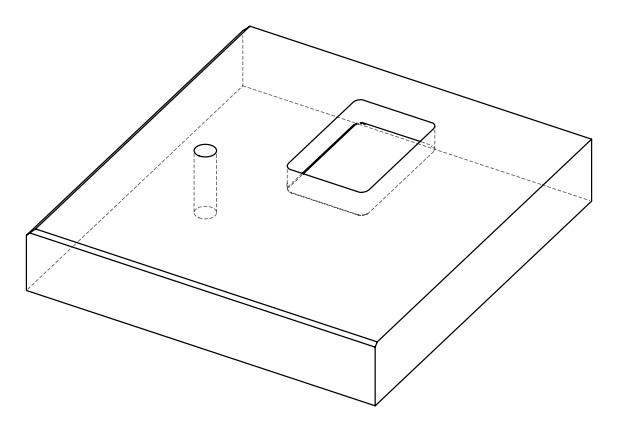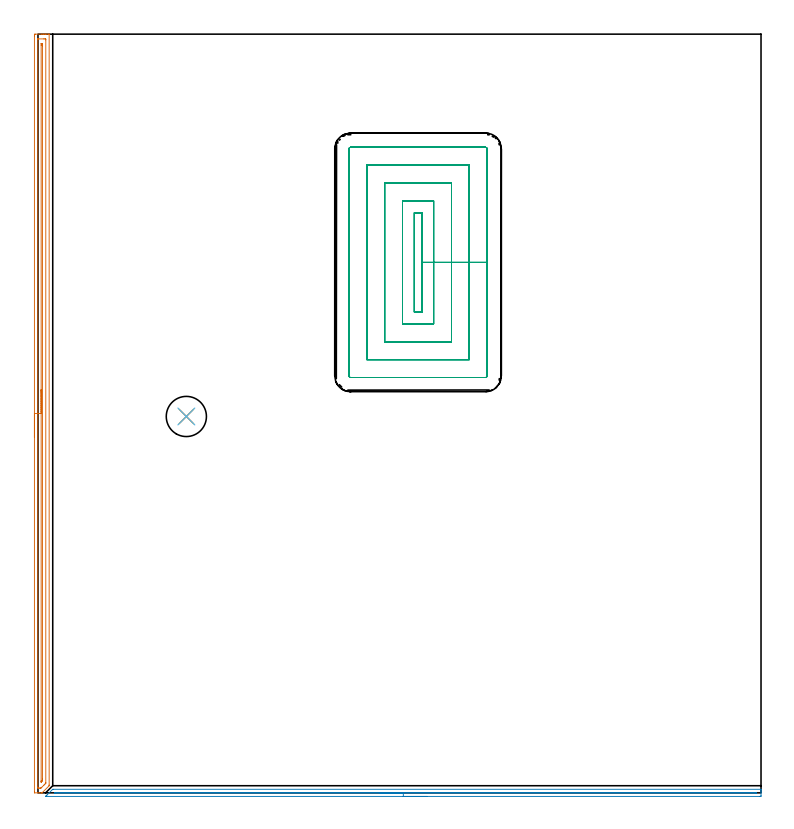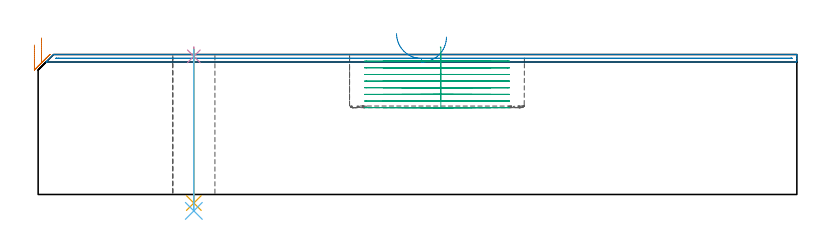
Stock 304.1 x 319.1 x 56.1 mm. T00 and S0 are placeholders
(PLAN: 6 operations, 4 tool changes, 29.9 min)
(1 AREA_MILL | FG_CHAMFER_SURFACE | UGT0205_001 | 7.8 min | 6138 mm3)
(2 AREA_MILL_1 | FG_CHAMFER_SURFACE_1 | UGT0205_001 | 4.93 min | 1346 mm3)
(3 MILL_RECTANGULAR_POCKET | POCKET_RECTANGULAR_STRAIGHT | UGT0201_092 | Follow Part, ap 3, ae 75% | 16.67 min | 161515 mm3)
(4 SPOT_DRILL | STEP1HOLE | NXT0321_9005460120000 | 0.03 min | 5 mm3)
(5 DRILL_THROUGH_HOLE_INTO_CENTER | STEP1HOLE | NXT0301_077 | 0.25 min | 4938 mm3)
(6 DRILL_TO_ENLARGE_THROUGH_HOLE | STEP1HOLE | UGT0301_292 | 0.26 min | 7632 mm3)
(TOOL UGT0205_001 | Chamfer Mill 20 x 3 x 45 deg. | D20 FL50 Z2)
(TOOL UGT0201_092 | End mill 12 mm | D12 R1 FL26 Z4)
(TOOL NXT0321_9005460120000 | NC Spot Drill, 142deg, 12mm, Carbide, Uncoated | D12 PA142 FL30 Z2)
(TOOL NXT0301_077 | Carbide Drill 10.6mm [860.1-1060-053A1-MM 2214] | D10.6 PA140 FL71 Z2)
(TOOL UGT0301_292 | Twist Drill 16.9 mm | D16.9 PA118 FL120 Z2)
(OP 1 AREA_MILL)
G17 G21 G94 G90
T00 M6
G54
G17 G0 G90 X-1.5 Y149.55 S1061 M3
G43 Z66.1 H0
Z59.9
G94 G1 Y149.588 Z59.028 F250.
Y149.702 Z58.164
Y149.891 Z57.312
Y150.153 Z56.48
Y150.487 Z55.674
Y150.89 Z54.9
Y151.358 Z54.164
Y151.89 Z53.472
Y152.479 Z52.829
Y153.122 Z52.24
Y153.814 Z51.708
Y154.55 Z51.24
Y155.324 Z50.837
Y156.13 Z50.503
Y156.962 Z50.241
Y157.814 Z50.052
Y158.678 Z49.938
Y159.55 Z49.9
Y318.056
X-1.499 Y318.488 Z49.901
X-1.494 Y318.943 Z49.903
X-1.491 Y319.091 Z49.905
X-1.045 Y319.1 Z50.351
X1.6 Z52.994
X2.155 Z53.552
X2.482 Z53.878
X3.037 Z54.433
X3.363 Z54.758
X4.363 Z55.763
X4.695 Y319.093 Z56.086
X4.697 Y319.092 Z56.088
X4.7 Y318.935 Z56.1
Y3.291
X4.694 Y3.003 Z56.088
X4.691 Y2.989 Z56.086
X1.894 Y0.192 Z53.29
X1.716 Y0.016 Z53.112
X1.694 Y0.001 Z53.089
X1.6 Y0. Z52.999
X1.575 Z52.974
X1.403 Z52.803
X0.49 Z51.889
X-0.163 Z51.232
X-1.371 Z50.026
X-1.491 Y0.003 Z49.905
X-1.5 Y0.396 Z49.9
Y159.55
X-0.086 Z51.314
X-0.085 Y317.008 Z51.315
X-0.084 Y317.059 Z51.316
X-0.082 Y317.082 Z51.318
X-0.08 Y317.088 Z51.32
X-0.066 Y317.09 Z51.334
X0.327 Y317.099 Z51.727
X2.482 Z53.882
X2.974 Y317.097 Z54.374
X3.185 Y317.09 Z54.585
X3.279 Y317.071 Z54.679
X3.284 Y316.782 Z54.684
X3.285 Y316.702 Z54.685
Y4.263
X3.283 Y4.183 Z54.683
X3.279 Y4.083 Z54.679
X3.275 Y4.037 Z54.675
X3.238 Y3.997 Z54.638
X3.113 Y3.866 Z54.513
X2.954 Y3.705 Z54.354
X2.541 Y3.291 Z53.941
X1.6 Y2.35 Z53.
X1.317 Y2.079 Z52.717
X1.231 Y2.01 Z52.631
X1.107 Y2.004 Z52.507
X0.718 Y2.002 Z52.118
X0.226 Y2.003 Z51.626
X0.015 Y2.01 Z51.415
X-0.079 Y2.029 Z51.321
X-0.084 Y2.318 Z51.316
X-0.085 Y2.398 Z51.315
X-0.086 Y159.55 Z51.314
X1.328 Z52.728
X1.329 Y314.298 Z52.729
X1.331 Y314.917 Z52.731
X1.334 Y315.053 Z52.734
X1.335 Y315.081 Z52.735
X1.36 Y315.09 Z52.76
X1.422 Y315.097 Z52.822
X1.6 Y315.099 Z53.
X1.781 Y315.097 Z53.181
X1.833 Y315.094 Z53.233
X1.86 Y315.09 Z53.26
X1.865 Y315.078 Z53.265
X1.868 Y315.008 Z53.268
X1.87 Y314.917 Z53.27
X1.871 Y314.642 Z53.271
X1.872 Y314.024 Z53.272
X1.871 Y5.969 Z53.271
X1.87 Y5.696 Z53.27
X1.865 Y5.076 Z53.265
X1.735 Y4.94 Z53.135
X1.6 Y4.801 Z53.
X1.464 Y4.664 Z52.864
X1.373 Y4.577 Z52.773
X1.34 Y4.549 Z52.74
X1.334 Y4.547 Z52.734
X1.333 Y4.553 Z52.733
X1.33 Y4.618 Z52.73
X1.329 Y4.801 Z52.729
X1.328 Y5.076 Z52.728
Y159.55
Y160.422 Z52.767
Y161.286 Z52.88
Y162.138 Z53.069
Y162.97 Z53.332
Y163.776 Z53.665
Y164.55 Z54.068
Y165.286 Z54.537
Y165.978 Z55.068
Y166.621 Z55.657
Y167.21 Z56.301
Y167.742 Z56.993
Y168.21 Z57.728
Y168.613 Z58.502
Y168.947 Z59.308
Y169.209 Z60.14
Y169.398 Z60.992
Y169.512 Z61.857
Y169.55 Z62.728
G0 Z66.1
M5
M2
(OP 2 AREA_MILL_1)
G17 G21 G94 G90
T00 M6
G54
G17 G0 G90 X163.65 Y-1.5 S1061 M3
G43 Z66.1 H0
Z63.1
G94 G1 X163.612 Z62.228 F250.
X163.498 Z61.363
X163.309 Z60.512
X163.047 Z59.68
X162.713 Z58.874
X162.31 Z58.1
X161.841 Z57.364
X161.31 Z56.672
X160.721 Z56.029
X160.078 Z55.44
X159.386 Z54.908
X158.65 Z54.44
X157.876 Z54.037
X157.07 Z53.703
X156.238 Z53.441
X155.386 Z53.252
X154.521 Z53.138
X153.65 Z53.1
X3.287
X3.204 Y-1.498
Y-1.495 Z53.103
X3.257 Y-1.442 Z53.156
X3.359 Y-1.339 Z53.257
X3.501 Y-1.198 Z53.401
X3.782 Y-0.918 Z53.682
X6.039 Y1.339 Z55.939
X6.071 Y1.371 Z55.971
X6.194 Y1.494 Z56.091
X6.475 Y1.5 Z56.1
X303.947
X304.09 Y1.497 Z56.088
X304.093 Y1.447 Z56.039
X304.1 Y1.084 Z55.683
Y0.611 Z55.211
Y0. Z54.595
Y-1.198 Z53.399
X304.098 Y-1.491 Z53.105
X303.644 Y-1.5 Z53.1
X153.65
Y-0.086 Z54.514
X7.367 Y-0.085 Z54.515
X7.281 Y-0.084 Z54.516
X7.111 Y-0.08 Z54.52
X7.082 Y-0.078 Z54.522
X7.09 Y-0.067 Z54.533
X7.116 Y-0.038 Z54.562
X7.153 Y0. Z54.6
X7.228 Y0.066 Z54.666
X7.287 Y0.08 Z54.68
X8.259 Y0.086 Z54.686
X301.717 Y0.085 Z54.685
X302.081 Y0.079 Z54.679
X302.09 Y0.053 Z54.653
X302.095 Y0. Z54.6
X302.097 Y-0.048 Z54.552
X302.094 Y-0.071 Z54.529
X302.092 Y-0.077 Z54.523
X302.059 Y-0.079 Z54.521
X301.889 Y-0.084 Z54.516
X301.803 Y-0.086 Z54.514
X153.65
X152.778 Z54.552
X151.913 Z54.666
X151.062 Z54.855
X150.23 Z55.117
X149.424 Z55.451
X148.65 Z55.854
X147.914 Z56.323
X147.222 Z56.854
X146.579 Z57.443
X145.989 Z58.086
X145.458 Z58.778
X144.99 Z59.514
X144.587 Z60.288
X144.253 Z61.094
X143.991 Z61.926
X143.802 Z62.778
X143.688 Z63.643
X143.65 Z64.514
G0 Z66.1
M5
M2
(OP 3 MILL_RECTANGULAR_POCKET)
G17 G21 G94 G90
T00 M6
G54
G17 G0 G90 X161.167 Y202.2 S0 M3
G43 Z66.1 H0
Z59.1
G94 G1 X161.4 Z59.038 F250.
Y223.1 Z53.437
Y244. F500.
X158.3
Y202.2
X161.4
Y223.1
X166.4
Y249.
X153.3
Y197.2
X166.4
Y223.1
X173.9
Y256.5
X145.8
Y189.7
X173.9
Y223.1
X181.4
Y264.
X138.3
Y182.2
X181.4
Y223.1
X188.9
Y270.8
G3 X188.2 Y271.5 R0.7
G1 X131.5
G3 X130.8 Y270.8 R0.7
G1 Y175.4
G3 X131.5 Y174.7 R0.7
G1 X188.2
G3 X188.9 Y175.4 R0.7
G1 Y223.1
Y224.1
G0 X161.167 Y202.2 Z56.437
G1 X161.4 Z56.375 F250.
Y223.1 Z50.775
Y244. F500.
X158.3
Y202.2
X161.4
Y223.1
X166.4
Y249.
X153.3
Y197.2
X166.4
Y223.1
X173.9
Y256.5
X145.8
Y189.7
X173.9
Y223.1
X181.4
Y264.
X138.3
Y182.2
X181.4
Y223.1
X188.9
Y270.8
G3 X188.2 Y271.5 R0.7
G1 X131.5
G3 X130.8 Y270.8 R0.7
G1 Y175.4
G3 X131.5 Y174.7 R0.7
G1 X188.2
G3 X188.9 Y175.4 R0.7
G1 Y223.1
Y224.1
G0 X161.167 Y202.2 Z53.775
G1 X161.4 Z53.713 F250.
Y223.1 Z48.112
Y244. F500.
X158.3
Y202.2
X161.4
Y223.1
X166.4
Y249.
X153.3
Y197.2
X166.4
Y223.1
X173.9
Y256.5
X145.8
Y189.7
X173.9
Y223.1
X181.4
Y264.
X138.3
Y182.2
X181.4
Y223.1
X188.9
Y270.8
G3 X188.2 Y271.5 R0.7
G1 X131.5
G3 X130.8 Y270.8 R0.7
G1 Y175.4
G3 X131.5 Y174.7 R0.7
G1 X188.2
G3 X188.9 Y175.4 R0.7
G1 Y223.1
Y224.1
G0 X161.167 Y202.2 Z51.112
G1 X161.4 Z51.05 F250.
Y223.1 Z45.45
Y244. F500.
X158.3
Y202.2
X161.4
Y223.1
X166.4
Y249.
X153.3
Y197.2
X166.4
Y223.1
X173.9
Y256.5
X145.8
Y189.7
X173.9
Y223.1
X181.4
Y264.
X138.3
Y182.2
X181.4
Y223.1
X188.9
Y270.8
G3 X188.2 Y271.5 R0.7
G1 X131.5
G3 X130.8 Y270.8 R0.7
G1 Y175.4
G3 X131.5 Y174.7 R0.7
G1 X188.2
G3 X188.9 Y175.4 R0.7
G1 Y223.1
Y224.1
G0 X161.167 Y202.2 Z48.45
G1 X161.4 Z48.388 F250.
Y223.1 Z42.787
Y244. F500.
X158.3
Y202.2
X161.4
Y223.1
X166.4
Y249.
X153.3
Y197.2
X166.4
Y223.1
X173.9
Y256.5
X145.8
Y189.7
X173.9
Y223.1
X181.4
Y264.
X138.3
Y182.2
X181.4
Y223.1
X188.9
Y270.8
G3 X188.2 Y271.5 R0.7
G1 X131.5
G3 X130.8 Y270.8 R0.7
G1 Y175.4
G3 X131.5 Y174.7 R0.7
G1 X188.2
G3 X188.9 Y175.4 R0.7
G1 Y223.1
Y224.1
G0 X161.167 Y202.2 Z45.787
G1 X161.4 Z45.725 F250.
Y223.1 Z40.125
Y244. F500.
X158.3
Y202.2
X161.4
Y223.1
X166.4
Y249.
X153.3
Y197.2
X166.4
Y223.1
X173.9
Y256.5
X145.8
Y189.7
X173.9
Y223.1
X181.4
Y264.
X138.3
Y182.2
X181.4
Y223.1
X188.9
Y270.8
G3 X188.2 Y271.5 R0.7
G1 X131.5
G3 X130.8 Y270.8 R0.7
G1 Y175.4
G3 X131.5 Y174.7 R0.7
G1 X188.2
G3 X188.9 Y175.4 R0.7
G1 Y223.1
Y224.1
G0 X161.167 Y202.2 Z43.125
G1 X161.4 Z43.063 F250.
Y223.1 Z37.462
Y244. F500.
X158.3
Y202.2
X161.4
Y223.1
X166.4
Y249.
X153.3
Y197.2
X166.4
Y223.1
X173.9
Y256.5
X145.8
Y189.7
X173.9
Y223.1
X181.4
Y264.
X138.3
Y182.2
X181.4
Y223.1
X188.9
Y270.8
G3 X188.2 Y271.5 R0.7
G1 X131.5
G3 X130.8 Y270.8 R0.7
G1 Y175.4
G3 X131.5 Y174.7 R0.7
G1 X188.2
G3 X188.9 Y175.4 R0.7
G1 Y223.1
Y224.1
G0 X161.167 Y202.2 Z40.462
G1 X161.4 Z40.4 F250.
Y223.1 Z34.8
Y244. F500.
X158.3
Y202.2
X161.4
Y223.1
X166.4
Y249.
X153.3
Y197.2
X166.4
Y223.1
X173.9
Y256.5
X145.8
Y189.7
X173.9
Y223.1
X181.4
Y264.
X138.3
Y182.2
X181.4
Y223.1
X188.9
Y270.8
G3 X188.2 Y271.5 R0.7
G1 X131.5
G3 X130.8 Y270.8 R0.7
G1 Y175.4
G3 X131.5 Y174.7 R0.7
G1 X188.2
G3 X188.9 Y175.4 R0.7
G1 Y223.1
Y224.1
G0 Z66.1
M5
M2
(OP 4 SPOT_DRILL)
G17 G21 G94 G90
T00 M6
G54
G17 G0 G90 X62.4 Y158.3 S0 M3
G43 Z66.1 H0
G94 G81 G98 Z55.373 F250. R59.1
G80
M5
M2
(OP 5 DRILL_THROUGH_HOLE_INTO_CENTER)
G17 G21 G94 G90
T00 M6
G54
G17 G0 G90 X62.4 Y158.3 S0 M3
G43 Z66.1 H1
G94 G73 G98 Z-3.429 F250. Q9.922 R58.1
G80
M5
M2
(OP 6 DRILL_TO_ENLARGE_THROUGH_HOLE)
G17 G21 G94 G90
T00 M6
G54
G17 G0 G90 X62.4 Y158.3 S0 M3
G43 Z66.1 H0
G94 G73 G98 Z-6.577 F250. Q15.669 R58.1
G80
M5
M2
